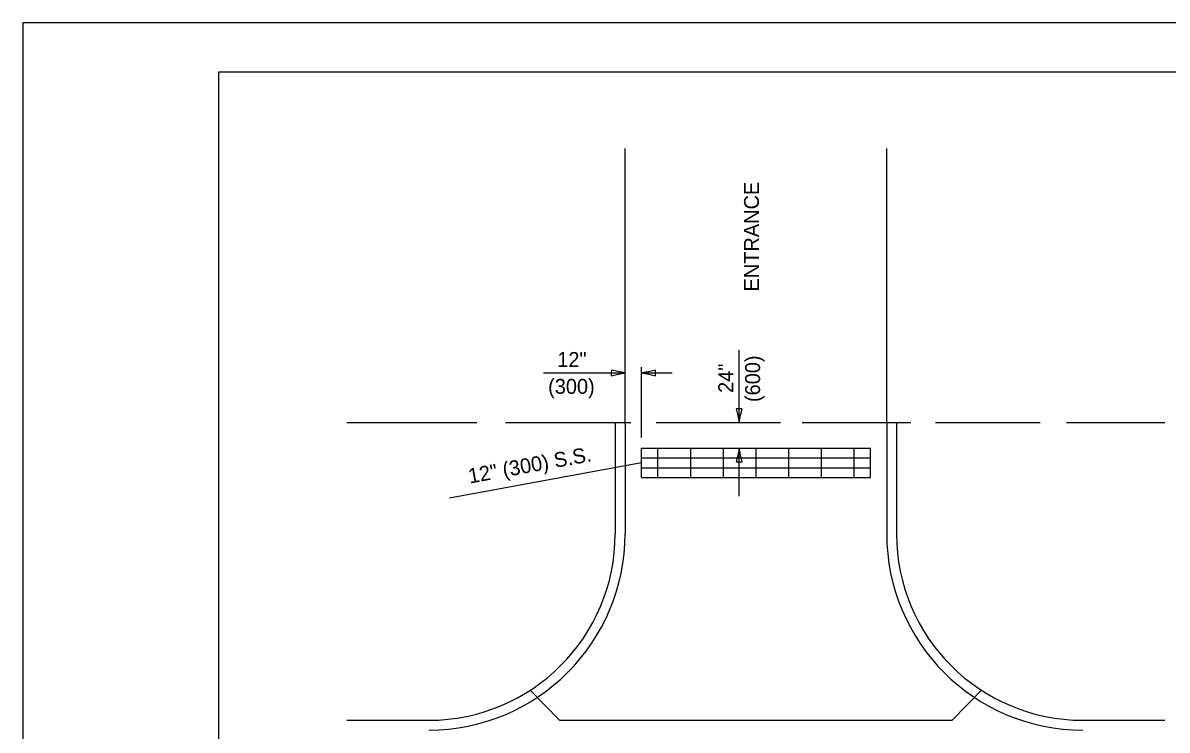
# Model space of a CAD drawing. Extents: x 0 to 2.83, y 0 to 1.83.
# Drawn here: x 0 to 0.974, y 1.232 to 1.833 of the extents above; entities that cross this region are included whole.
import ezdxf

# ---------------------------------------------------------------- set-up
doc = ezdxf.new("R2010")
doc.units = 0
for name, color, linetype in [('RD_Pr_Roadway_Dimensions', 7, 'Continuous'), ('RD_Pr_Roadway_Items', 7, 'Continuous'), ('RD_Pr_Roadway_Notes', 7, 'Continuous'), ('SH_General_Details', 7, 'Continuous'), ('SH_Printer_Plotting_Border', 7, 'Continuous')]:
    doc.layers.add(name, color=color, linetype=linetype)

msp = doc.modelspace()

# ---------------------------------------------------------------- linework, layer by layer
at = {"layer": 'RD_Pr_Roadway_Dimensions'}
for p, q in [((0.60956, 1.49353), (0.60956, 1.55513)), ((0.52656, 1.48077), (0.52656, 1.54057)), ((0.44308, 1.53563), (0.51243, 1.53563)), ((0.52656, 1.53562), (0.55255, 1.53562)), ((0.60956, 1.43094), (0.60956, 1.47177))]:
    msp.add_line(p, q, dxfattribs=at)
for points in [[(0.50077, 1.53806), (0.50076, 1.53563), (0.50076, 1.53319), (0.50659, 1.53462), (0.51243, 1.53563), (0.5062, 1.53676)], [(0.53822, 1.53318), (0.53822, 1.53562), (0.53822, 1.53806), (0.53239, 1.53663), (0.52656, 1.53562), (0.53278, 1.53449)], [(0.612, 1.50519), (0.60956, 1.5052), (0.60712, 1.5052), (0.60855, 1.49936), (0.60956, 1.49353), (0.6107, 1.49975)], [(0.60712, 1.46011), (0.60956, 1.4601), (0.612, 1.4601), (0.61057, 1.46594), (0.60956, 1.47177), (0.60843, 1.46555)]]:
    msp.add_lwpolyline(points, close=True, dxfattribs=at)
at = {"layer": 'RD_Pr_Roadway_Items'}
for p, q in [((0.51243, 1.49215), (0.51243, 1.72644)), ((0.7351, 1.49341), (0.7351, 1.72644)), ((0.27581, 1.49353), (0.3862, 1.49353)), ((0.41072, 1.49353), (0.51728, 1.49353)), ((0.50405, 1.49353), (0.50405, 1.3989)), ((0.51243, 1.49215), (0.51243, 1.3989)), ((0.539, 1.49353), (0.64483, 1.49353)), ((0.66304, 1.49353), (0.75559, 1.49353)), ((0.7351, 1.49341), (0.7351, 1.3989)), ((0.74344, 1.49341), (0.74344, 1.3989)), ((0.77659, 1.49353), (0.8656, 1.49353)), ((0.88803, 1.49353), (0.97168, 1.49353)), ((0.52656, 1.47177), (0.72141, 1.47177)), ((0.52656, 1.44671), (0.52656, 1.47177)), ((0.54047, 1.44671), (0.54047, 1.47177)), ((0.5683, 1.44671), (0.5683, 1.47177)), ((0.59614, 1.44671), (0.59614, 1.47177)), ((0.62398, 1.44671), (0.62398, 1.47177)), ((0.6518, 1.44671), (0.6518, 1.47177)), ((0.67964, 1.44671), (0.67964, 1.47177)), ((0.70747, 1.44671), (0.70747, 1.47177)), ((0.72141, 1.44671), (0.72141, 1.47177)), ((0.52656, 1.46341), (0.72141, 1.46341)), ((0.52656, 1.45923), (0.36301, 1.42923)), ((0.52656, 1.45506), (0.72141, 1.45506)), ((0.52656, 1.44671), (0.72141, 1.44671)), ((0.45674, 1.24025), (0.43168, 1.26575)), ((0.79075, 1.24025), (0.8158, 1.26575)), ((0.27581, 1.24025), (0.3454, 1.24025)), ((0.45674, 1.24025), (0.79075, 1.24025)), ((0.90209, 1.24025), (0.97168, 1.24025))]:
    msp.add_line(p, q, dxfattribs=at)
for centre, radius, start, end in [((0.34541, 1.3989), 0.16701, 270, 0), ((0.34541, 1.3989), 0.15866, 270, 0), ((0.90209, 1.3989), 0.16701, 180, 270), ((0.90209, 1.3989), 0.15866, 180, 270)]:
    msp.add_arc(centre, radius, start, end, dxfattribs=at)
at = {"layer": 'SH_General_Details'}
for p, q in [((0, 1.83333), (0, 0)), ((2.83332, 1.83333), (0, 1.83333))]:
    msp.add_line(p, q, dxfattribs=at)
msp.add_lwpolyline([(0.16667, 1.79166), (2.79166, 1.79166), (2.79166, 0.04167), (0.16667, 0.04167)], close=True, dxfattribs=at)
at = {"layer": 'SH_Printer_Plotting_Border'}
msp.add_lwpolyline([(0, 0), (2.83332, 0), (2.83332, 1.83333), (0, 1.83333)], close=True, dxfattribs=at)

# ---------------------------------------------------------------- texts
at = {"layer": 'RD_Pr_Roadway_Dimensions'}
for s, p in [('12"', (0.45476, 1.54071)), ('(300)', (0.44698, 1.51785))]:
    msp.add_text(s, height=0.0127, dxfattribs=at).set_placement(p)
for s, p in [('(600)', (0.62735, 1.51088)), ('24"', (0.60449, 1.51866))]:
    msp.add_text(s, height=0.0127, rotation=90, dxfattribs=at).set_placement(p)
at = {"layer": 'RD_Pr_Roadway_Notes'}
for s, rotation, p in [('ENTRANCE', 90, (0.6264, 1.60486)), ('12" (300) S.S.', 10.3938, (0.38028, 1.44152))]:
    msp.add_text(s, height=0.0127, rotation=rotation, dxfattribs=at).set_placement(p)

doc.saveas('drawing.dxf')
